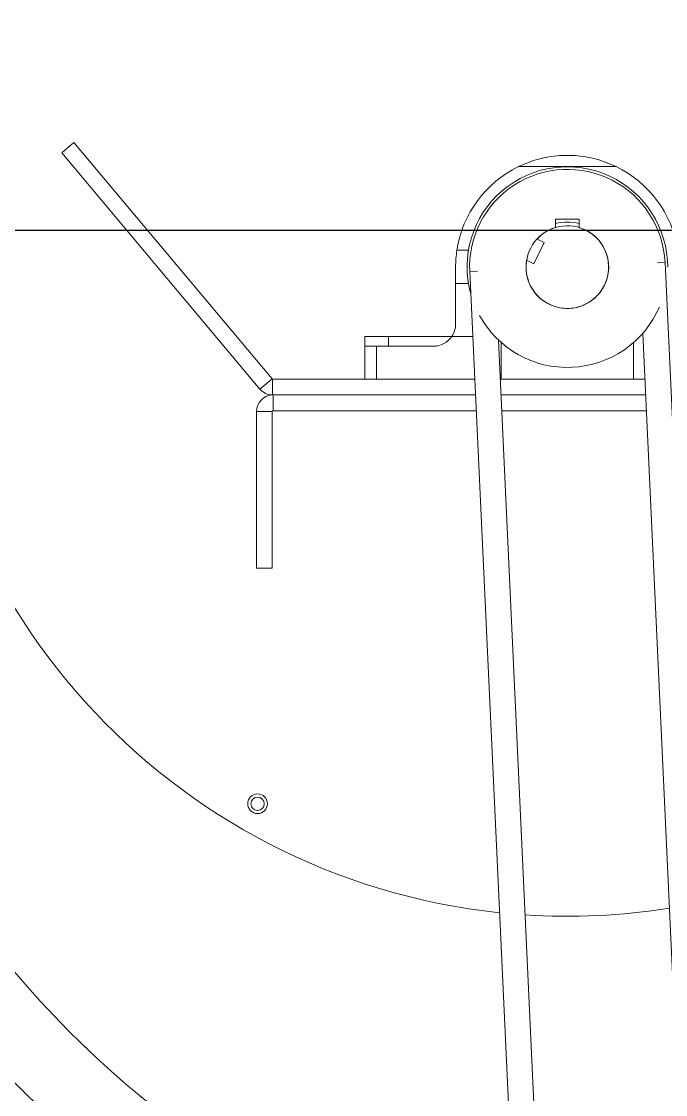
# Model space of a CAD drawing. Extents: x -2187 to 96136, y -11110 to 52208.
# Drawn here: x 38513 to 38840, y 19224 to 19769 of the extents above; entities that cross this region are included whole.
import ezdxf

# ---------------------------------------------------------------- set-up
doc = ezdxf.new("R2010")
doc.units = 0
doc.header["$LTSCALE"] = 1000
doc.header["$MEASUREMENT"] = 0
doc.linetypes.add('DOTE', pattern=[2.42, 2, -0.2, 0.02, -0.2])
doc.layers.add('DOTE', color=14, linetype='DOTE')

msp = doc.modelspace()

# ---------------------------------------------------------------- linework, layer by layer
at = {"color": 7, "linetype": 'Continuous', "lineweight": 15}
for p, q in [((38539.175, 19707.775), (38533.047, 19702.632)), ((38539.175, 19707.775), (38639.977, 19587.644)), ((38533.047, 19702.632), (38633.848, 19582.502)), ((38794.095, 19701.16), (38786.098, 19701.16)), ((38786.879, 19701.16), (38787.943, 19701.26)), ((38792.251, 19701.26), (38787.943, 19701.26)), ((38792.251, 19701.26), (38793.414, 19701.16)), ((38765.338, 19695.621), (38814.855, 19695.621)), ((38784.097, 19668.801), (38784.097, 19664.626)), ((38796.097, 19668.801), (38784.097, 19668.801)), ((38796.097, 19664.626), (38796.097, 19668.801)), ((38773.09, 19646.17), (38778.381, 19656.941)), ((38778.381, 19656.941), (38774.679, 19658.76)), ((38733.297, 19636.227), (38733.297, 19644.501)), ((38769.388, 19647.989), (38773.09, 19646.17)), ((38839.743, 19646.81), (38875.12, 18886.245)), ((38775.828, 18881.626), (38740.45, 19642.192)), ((38733.297, 19615.661), (38733.297, 19636.227)), ((38687.097, 19604.301), (38687.097, 19609.301)), ((38687.097, 19609.301), (38699.097, 19609.301)), ((38699.097, 19604.301), (38699.097, 19609.301)), ((38699.097, 19609.301), (38731.349, 19609.301)), ((38731.349, 19609.301), (38741.98, 19609.301)), ((38787.168, 18917.605), (38755.082, 19607.421)), ((38756.457, 19606.169), (38756.457, 19587.501)), ((38828.402, 19610.831), (38860.489, 18921.016)), ((38693.097, 19604.301), (38687.097, 19604.301)), ((38687.097, 19587.501), (38687.097, 19604.301)), ((38693.097, 19587.501), (38693.097, 19604.301)), ((38693.097, 19604.301), (38721.937, 19604.301)), ((38639.977, 19587.644), (38633.848, 19582.502)), ((38640.283, 19587.501), (38742.994, 19587.501)), ((38640.283, 19587.501), (38640.283, 19579.501)), ((38756.008, 19587.501), (38829.488, 19587.501)), ((38640.283, 19579.501), (38743.366, 19579.501)), ((38640.497, 19579.501), (38640.497, 19571.501)), ((38743.366, 19579.501), (38640.497, 19579.501)), ((38756.38, 19579.501), (38829.86, 19579.501)), ((38632.097, 19571.101), (38632.097, 19491.501)), ((38640.097, 19571.101), (38632.097, 19571.101)), ((38640.097, 19571.101), (38640.097, 19491.501)), ((38743.738, 19571.501), (38640.497, 19571.501)), ((38830.232, 19571.501), (38756.753, 19571.501)), ((38640.097, 19491.501), (38632.097, 19491.501))]:
    msp.add_line(p, q, dxfattribs=at)
at = {"color": 8, "linetype": 'Continuous', "lineweight": 15}
for p, q in [((38733.962, 19653.17), (38739.839, 19653.17)), ((38839.743, 19646.81), (38835.847, 19646.629)), ((38740.45, 19642.192), (38744.346, 19642.373)), ((38733.297, 19636.227), (38739.772, 19636.227)), ((38823.737, 19606.169), (38823.737, 19587.501))]:
    msp.add_line(p, q, dxfattribs=at)
at = {"color": 7, "linetype": 'Continuous', "lineweight": 15}
for radius in [5, 3.4]:
    msp.add_circle((38632.597, 19371.703), radius, dxfattribs=at)
for centre, radius, start, end in [((38757.248, 19607.917), 404.25, 89.31279, 180.43809), ((38757.248, 19607.917), 366.25, 87.91277, 180.43809), ((38790.097, 19644.501), 330, 310.07092, 180), ((38790.097, 19644.501), 56.8, 85.96336, 94.03664), ((38790.097, 19644.501), 56.8, 115.84193, 171.22174), ((38790.097, 19644.501), 51, 0, 195.62752), ((38790.097, 19644.501), 49.7, 2.66316, 182.66316), ((38790.097, 19644.501), 56.8, 8.77826, 64.15807), ((38790.097, 19644.501), 21, 170.4399, 137.2368), ((38790.097, 19644.501), 22.9, 74.81071, 105.18929), ((38790.097, 19644.501), 21, 106.60155, 73.39845), ((38790.097, 19644.501), 330, 180, 264.00111), ((38790.097, 19644.501), 51, 208.76165, 336.56468), ((38721.937, 19615.661), 11.36, 325.95394, 0), ((38721.937, 19615.661), 11.36, 270, 325.95394), ((38890.995, 19608.94), 538, 180.43809, 240.01256), ((38890.995, 19608.94), 500, 180.43809, 255.34526), ((38640.283, 19587.901), 0.4, 220, 270), ((38640.497, 19571.101), 8.4, 90, 180), ((38640.283, 19587.901), 8.4, 220, 270), ((38640.497, 19571.101), 0.4, 90, 180), ((38790.097, 19644.501), 330, 266.27797, 279.04836)]:
    msp.add_arc(centre, radius, start, end, dxfattribs=at)
for points, knots in [([(38765.338, 19695.621), (38766.977, 19696.36), (38770.293, 19697.855), (38775.459, 19699.459), (38780.742, 19700.637), (38784.307, 19700.985), (38786.098, 19701.16)], [0, 0, 0, 0, 0.2434612, 0.4926801, 0.7450337, 1, 1, 1, 1]), ([(38794.095, 19701.16), (38795.901, 19700.983), (38799.53, 19700.628), (38804.809, 19699.439), (38809.959, 19697.829), (38813.213, 19696.362), (38814.855, 19695.621)], [0, 0, 0, 0, 0.256965, 0.5164898, 0.7560123, 1, 1, 1, 1]), ([(38733.297, 19644.501), (38733.324, 19645.937), (38733.378, 19648.827), (38733.767, 19651.716), (38733.962, 19653.17)], [0, 0, 0, 0, 0.4970674, 1, 1, 1, 1])]:
    msp.add_open_spline(points, degree=3, knots=knots, dxfattribs=at)
at = {"layer": 'DOTE'}
msp.add_line((8525.665, 19663.27), (92525.665, 19663.27), dxfattribs=at)

doc.saveas('drawing.dxf')
